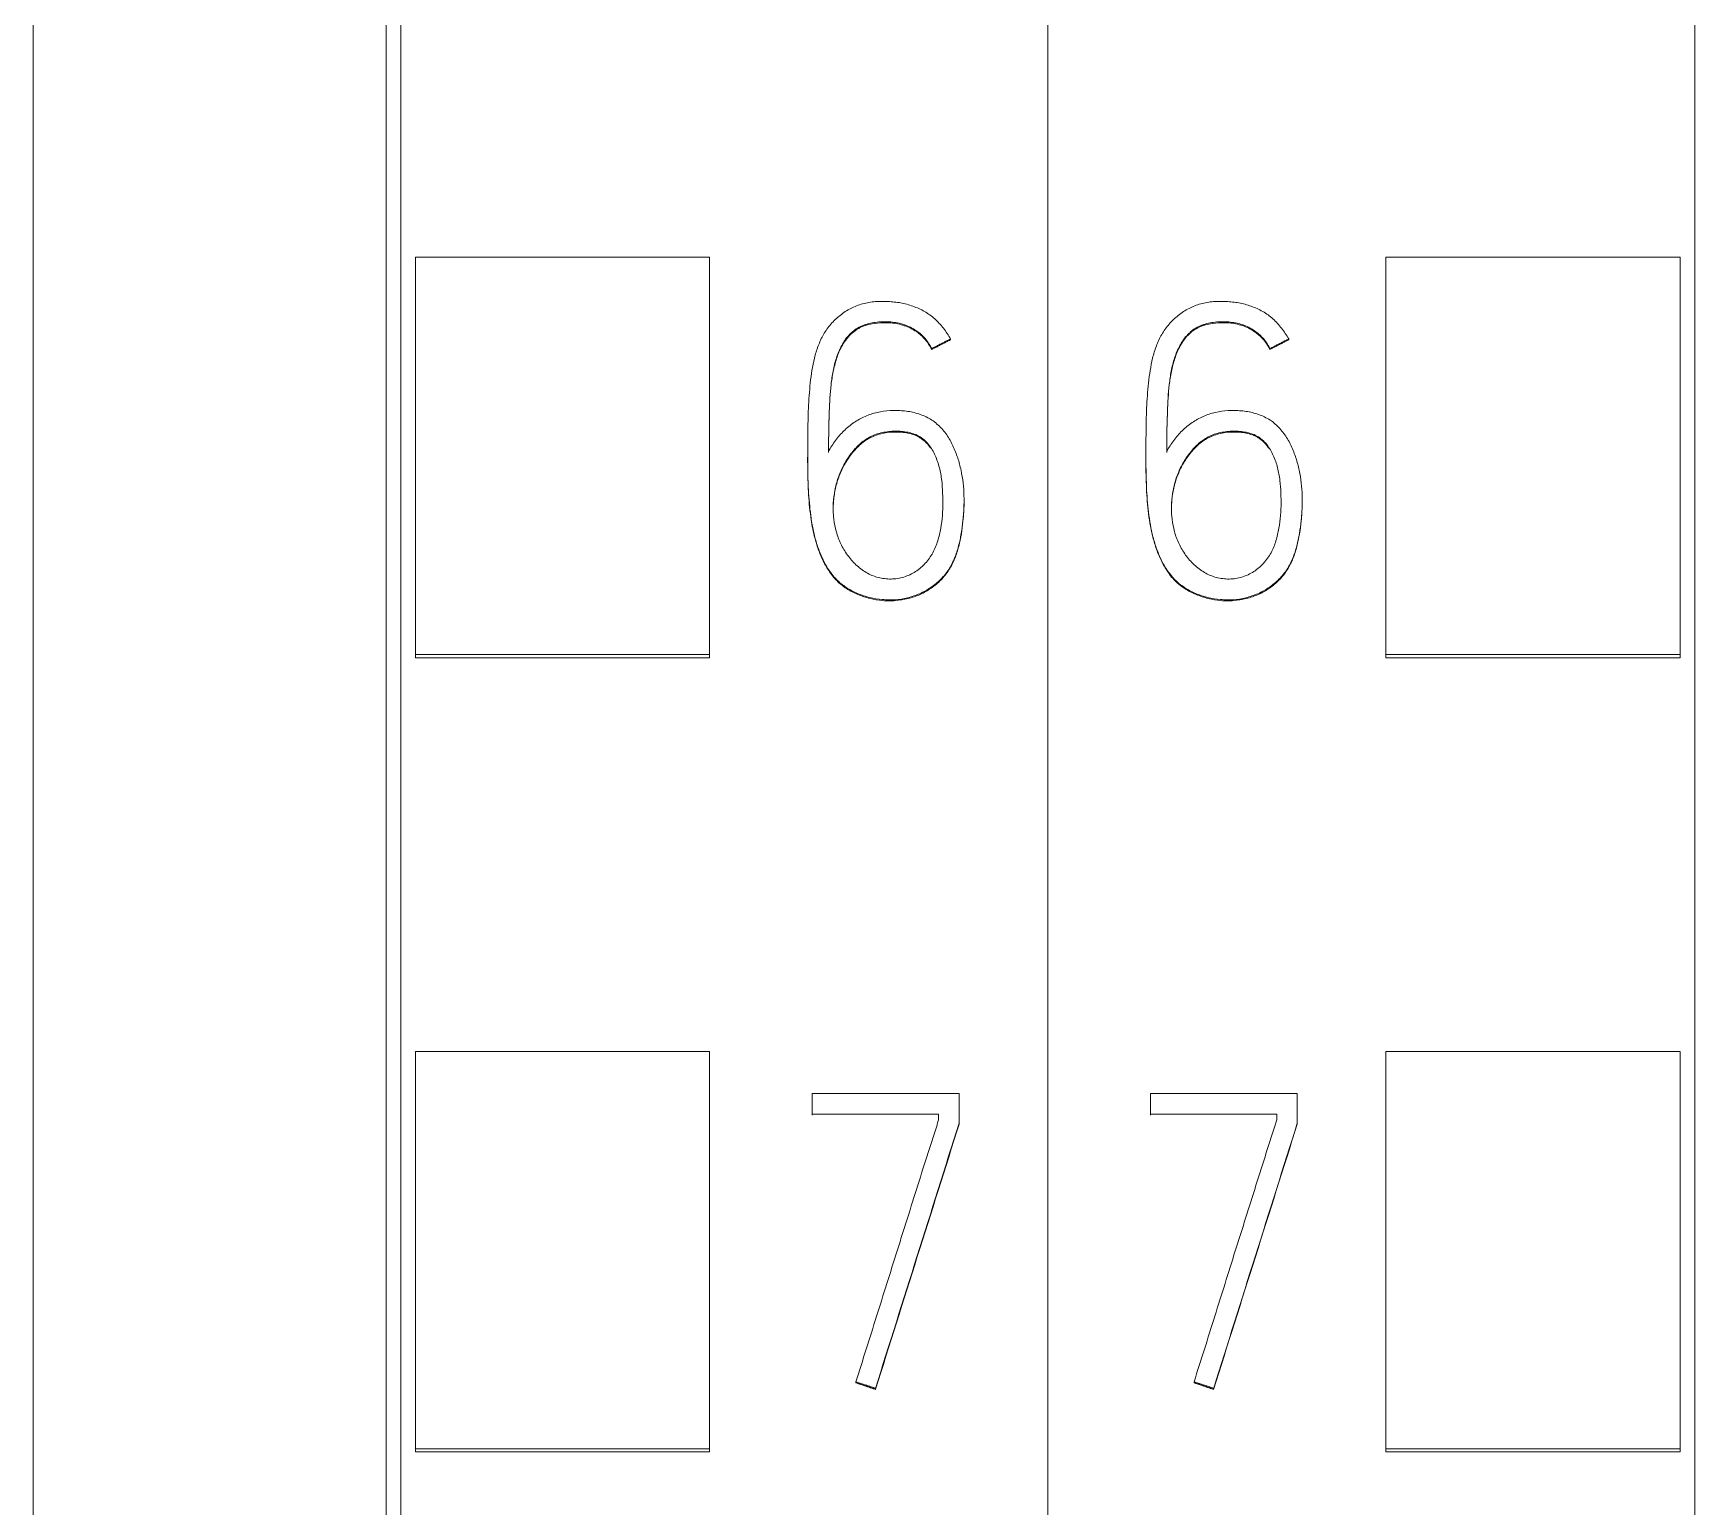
# Model space of a CAD drawing. Header units: millimetres. Extents: x 1359 to 3577, y 1336 to 3557.
# Drawn here: x 2673.87 to 2685.17, y 2996.73 to 3006.75 of the extents above; entities that cross this region are included whole.
import ezdxf

# ---------------------------------------------------------------- set-up
doc = ezdxf.new("R2010")
doc.units = ezdxf.units.MM
doc.layers.add('000-PI-Oprema', color=30, linetype='Continuous', lineweight=5)

msp = doc.modelspace()

# ---------------------------------------------------------------- linework, layer by layer
at = {"layer": '000-PI-Oprema', "color": 0, "linetype": 'ByBlock', "lineweight": 0}
for p, q in [((2680.771, 3041.237), (2680.771, 2927.819)), ((2680.771, 3041.237), (2680.771, 2927.819)), ((2676.371, 2930.141), (2676.371, 3038.956)), ((2685.171, 3038.956), (2685.171, 2930.141)), ((2676.471, 3002.53), (2676.471, 3005.232)), ((2676.471, 3005.232), (2678.471, 3005.232)), ((2678.471, 3002.53), (2678.471, 3005.232)), ((2683.071, 3002.53), (2683.071, 3005.232)), ((2685.071, 3005.232), (2683.071, 3005.232)), ((2685.071, 3002.53), (2685.071, 3005.232)), ((2680.11, 3004.676), (2680.11, 3004.67)), ((2682.41, 3004.676), (2682.41, 3004.67)), ((2679.982, 3004.61), (2679.982, 3004.604)), ((2682.282, 3004.61), (2682.282, 3004.604)), ((2679.138, 3003.872), (2679.138, 3003.866)), ((2681.438, 3003.872), (2681.438, 3003.866)), ((2680.202, 3003.573), (2680.202, 3003.579)), ((2682.502, 3003.573), (2682.502, 3003.579)), ((2676.471, 3002.506), (2676.471, 3002.53)), ((2676.471, 3002.53), (2678.471, 3002.53)), ((2678.471, 3002.506), (2678.471, 3002.53)), ((2683.071, 3002.506), (2683.071, 3002.53)), ((2685.071, 3002.53), (2683.071, 3002.53)), ((2685.071, 3002.506), (2685.071, 3002.53)), ((2676.471, 3002.506), (2678.471, 3002.506)), ((2685.071, 3002.506), (2683.071, 3002.506)), ((2676.471, 2997.128), (2676.471, 2999.83)), ((2676.471, 2999.83), (2678.471, 2999.83)), ((2678.471, 2997.128), (2678.471, 2999.83)), ((2683.071, 2997.128), (2683.071, 2999.83)), ((2685.071, 2999.83), (2683.071, 2999.83)), ((2685.071, 2997.128), (2685.071, 2999.83)), ((2679.169, 2999.403), (2679.169, 2999.544)), ((2679.169, 2999.544), (2680.168, 2999.544)), ((2680.168, 2999.544), (2680.168, 2999.342)), ((2681.469, 2999.403), (2681.469, 2999.544)), ((2681.469, 2999.544), (2682.468, 2999.544)), ((2682.468, 2999.544), (2682.468, 2999.342)), ((2679.169, 2999.403), (2679.169, 2999.397)), ((2680.029, 2999.403), (2679.169, 2999.403)), ((2680.029, 2999.364), (2680.029, 2999.403)), ((2681.469, 2999.403), (2681.469, 2999.397)), ((2682.329, 2999.403), (2681.469, 2999.403)), ((2682.329, 2999.364), (2682.329, 2999.403)), ((2680.168, 2999.342), (2680.168, 2999.336)), ((2682.468, 2999.342), (2682.468, 2999.336)), ((2679.466, 2997.583), (2679.466, 2997.577)), ((2681.766, 2997.583), (2681.766, 2997.577)), ((2679.599, 2997.539), (2679.599, 2997.532)), ((2681.899, 2997.539), (2681.899, 2997.532)), ((2676.471, 2997.106), (2676.471, 2997.128)), ((2676.471, 2997.128), (2678.471, 2997.128)), ((2676.471, 2997.106), (2678.471, 2997.106)), ((2678.471, 2997.106), (2678.471, 2997.128)), ((2683.071, 2997.106), (2683.071, 2997.128)), ((2685.071, 2997.128), (2683.071, 2997.128)), ((2685.071, 2997.106), (2683.071, 2997.106)), ((2685.071, 2997.106), (2685.071, 2997.128))]:
    msp.add_line(p, q, dxfattribs=at)
at = {"layer": '000-PI-Oprema', "color": 18, "linetype": 'ByBlock', "lineweight": 0, "true_color": 0x000000}
for centre, major_axis, ratio, start_param, end_param in [((2675.249, 2922.794), (311.427, 991.982), 0.017584, 1.499074, 1.500898), ((2675.14, 2920.986), (315.104, 1003.798), 0.017791, 1.498249, 1.500051), ((2677.538, 2922.611), (311.804, 993.193), 0.017605, 1.49899, 1.500811), ((2677.512, 2922.165), (312.699, 996.069), 0.017657, 1.498788, 1.500604)]:
    msp.add_ellipse(centre, major_axis=major_axis, ratio=ratio, start_param=start_param, end_param=end_param, dxfattribs=at)
at = {"layer": '000-PI-Oprema', "color": 0, "linetype": 'ByBlock', "lineweight": 0}
for points, knots in [([(2676.271, 2929.856), (2676.271, 2933.196), (2676.271, 2941.161), (2676.271, 2953.801), (2676.271, 2969.287), (2676.271, 2983.582), (2676.271, 2997.792), (2676.271, 3012.358), (2676.271, 3026.528), (2676.271, 3036.098), (2676.271, 3039.142)], [0, 0, 0, 0, 0.091483, 0.21812, 0.346206, 0.515858, 0.610111, 0.736264, 0.916066, 1, 1, 1, 1]), ([(2673.871, 3036.077), (2673.871, 3034.053), (2673.871, 3025.504), (2673.871, 3012.358), (2673.871, 2997.792), (2673.871, 2983.582), (2673.871, 2969.287), (2673.871, 2953.801), (2673.871, 2941.043), (2673.871, 2932.161), (2673.871, 2927.904), (2673.871, 2927.106)], [0, 0, 0, 0, 0.055935, 0.236292, 0.362833, 0.457376, 0.627551, 0.756032, 0.883059, 0.978086, 1, 1, 1, 1]), ([(2680.11, 3004.676), (2680.095, 3004.701), (2680.079, 3004.725), (2680.053, 3004.759), (2680.043, 3004.77), (2680.024, 3004.792), (2680.013, 3004.802), (2679.981, 3004.831), (2679.958, 3004.848), (2679.92, 3004.869), (2679.908, 3004.876), (2679.881, 3004.888), (2679.868, 3004.893), (2679.827, 3004.908), (2679.799, 3004.915), (2679.756, 3004.923), (2679.742, 3004.925), (2679.713, 3004.928), (2679.699, 3004.929), (2679.655, 3004.932), (2679.627, 3004.931), (2679.584, 3004.928), (2679.569, 3004.926), (2679.541, 3004.921), (2679.526, 3004.918), (2679.484, 3004.907), (2679.457, 3004.896), (2679.419, 3004.877), (2679.406, 3004.869), (2679.382, 3004.854), (2679.37, 3004.845), (2679.336, 3004.818), (2679.315, 3004.798), (2679.287, 3004.765), (2679.278, 3004.754), (2679.261, 3004.73), (2679.253, 3004.718), (2679.232, 3004.681), (2679.22, 3004.655), (2679.199, 3004.6), (2679.191, 3004.573), (2679.177, 3004.517), (2679.172, 3004.489), (2679.163, 3004.433), (2679.159, 3004.405), (2679.15, 3004.319), (2679.146, 3004.262), (2679.141, 3004.147), (2679.14, 3004.09), (2679.138, 3003.918), (2679.137, 3003.803), (2679.143, 3003.66), (2679.144, 3003.632), (2679.148, 3003.575), (2679.151, 3003.546), (2679.16, 3003.461), (2679.169, 3003.404), (2679.185, 3003.334), (2679.189, 3003.32), (2679.197, 3003.292), (2679.201, 3003.278), (2679.215, 3003.237), (2679.226, 3003.21), (2679.244, 3003.171), (2679.25, 3003.158), (2679.264, 3003.133), (2679.272, 3003.12), (2679.296, 3003.084), (2679.314, 3003.061), (2679.344, 3003.03), (2679.354, 3003.02), (2679.377, 3003.002), (2679.389, 3002.993), (2679.425, 3002.969), (2679.451, 3002.956), (2679.491, 3002.939), (2679.505, 3002.934), (2679.532, 3002.925), (2679.546, 3002.921), (2679.588, 3002.91), (2679.617, 3002.906), (2679.66, 3002.902), (2679.675, 3002.901), (2679.704, 3002.9), (2679.718, 3002.901), (2679.762, 3002.904), (2679.79, 3002.908), (2679.832, 3002.918), (2679.846, 3002.923), (2679.874, 3002.932), (2679.887, 3002.937), (2679.927, 3002.955), (2679.952, 3002.969), (2679.988, 3002.994), (2680, 3003.002), (2680.022, 3003.021), (2680.033, 3003.031), (2680.064, 3003.061), (2680.082, 3003.084), (2680.105, 3003.12), (2680.113, 3003.133), (2680.126, 3003.159), (2680.132, 3003.172), (2680.149, 3003.212), (2680.157, 3003.24), (2680.168, 3003.281), (2680.172, 3003.296), (2680.177, 3003.324), (2680.18, 3003.338), (2680.187, 3003.381), (2680.191, 3003.41), (2680.2, 3003.496), (2680.203, 3003.553), (2680.2, 3003.639), (2680.199, 3003.667), (2680.192, 3003.725), (2680.187, 3003.753), (2680.175, 3003.811), (2680.168, 3003.839), (2680.149, 3003.894), (2680.139, 3003.921), (2680.114, 3003.974), (2680.1, 3004), (2680.067, 3004.047), (2680.048, 3004.069), (2680.015, 3004.099), (2680.004, 3004.109), (2679.98, 3004.126), (2679.968, 3004.133), (2679.942, 3004.147), (2679.928, 3004.153), (2679.901, 3004.163), (2679.887, 3004.168), (2679.845, 3004.179), (2679.816, 3004.184), (2679.772, 3004.188), (2679.757, 3004.189), (2679.728, 3004.19), (2679.713, 3004.189), (2679.669, 3004.187), (2679.64, 3004.183), (2679.597, 3004.173), (2679.583, 3004.169), (2679.555, 3004.16), (2679.542, 3004.155), (2679.502, 3004.137), (2679.477, 3004.123), (2679.441, 3004.098), (2679.429, 3004.089), (2679.406, 3004.07), (2679.395, 3004.061), (2679.364, 3004.031), (2679.345, 3004.009), (2679.31, 3003.961), (2679.294, 3003.936), (2679.28, 3003.91)], [0, 0, 0, 0, 0.015625, 0.015625, 0.023438, 0.023438, 0.03125, 0.03125, 0.046875, 0.046875, 0.054688, 0.054688, 0.0625, 0.0625, 0.078125, 0.078125, 0.085938, 0.085938, 0.09375, 0.09375, 0.109375, 0.109375, 0.117188, 0.117188, 0.125, 0.125, 0.140625, 0.140625, 0.148438, 0.148438, 0.15625, 0.15625, 0.171875, 0.171875, 0.179688, 0.179688, 0.1875, 0.1875, 0.203125, 0.203125, 0.21875, 0.21875, 0.234375, 0.234375, 0.25, 0.25, 0.28125, 0.28125, 0.3125, 0.3125, 0.375, 0.375, 0.390625, 0.390625, 0.40625, 0.40625, 0.4375, 0.4375, 0.445313, 0.445313, 0.453125, 0.453125, 0.46875, 0.46875, 0.476563, 0.476563, 0.484375, 0.484375, 0.5, 0.5, 0.507813, 0.507813, 0.515625, 0.515625, 0.53125, 0.53125, 0.539063, 0.539063, 0.546875, 0.546875, 0.5625, 0.5625, 0.570313, 0.570313, 0.578125, 0.578125, 0.59375, 0.59375, 0.601563, 0.601563, 0.609375, 0.609375, 0.625, 0.625, 0.632813, 0.632813, 0.640625, 0.640625, 0.65625, 0.65625, 0.664063, 0.664063, 0.671875, 0.671875, 0.6875, 0.6875, 0.695313, 0.695313, 0.703125, 0.703125, 0.71875, 0.71875, 0.75, 0.75, 0.765625, 0.765625, 0.78125, 0.78125, 0.796875, 0.796875, 0.8125, 0.8125, 0.828125, 0.828125, 0.84375, 0.84375, 0.851563, 0.851563, 0.859375, 0.859375, 0.867188, 0.867188, 0.875, 0.875, 0.890625, 0.890625, 0.898438, 0.898438, 0.90625, 0.90625, 0.921875, 0.921875, 0.929688, 0.929688, 0.9375, 0.9375, 0.953125, 0.953125, 0.960937, 0.960937, 0.96875, 0.96875, 0.984375, 0.984375, 1, 1, 1, 1]), ([(2682.41, 3004.676), (2682.395, 3004.701), (2682.379, 3004.725), (2682.353, 3004.759), (2682.343, 3004.77), (2682.324, 3004.792), (2682.313, 3004.802), (2682.281, 3004.831), (2682.258, 3004.848), (2682.22, 3004.869), (2682.208, 3004.876), (2682.181, 3004.888), (2682.168, 3004.893), (2682.127, 3004.908), (2682.099, 3004.915), (2682.056, 3004.923), (2682.042, 3004.925), (2682.013, 3004.928), (2681.999, 3004.929), (2681.955, 3004.932), (2681.927, 3004.931), (2681.884, 3004.928), (2681.869, 3004.926), (2681.841, 3004.921), (2681.826, 3004.918), (2681.784, 3004.907), (2681.757, 3004.896), (2681.719, 3004.877), (2681.706, 3004.869), (2681.682, 3004.854), (2681.67, 3004.845), (2681.636, 3004.818), (2681.615, 3004.798), (2681.587, 3004.765), (2681.578, 3004.754), (2681.561, 3004.73), (2681.553, 3004.718), (2681.532, 3004.681), (2681.52, 3004.655), (2681.499, 3004.6), (2681.491, 3004.573), (2681.477, 3004.517), (2681.472, 3004.489), (2681.463, 3004.433), (2681.459, 3004.405), (2681.45, 3004.319), (2681.446, 3004.262), (2681.441, 3004.147), (2681.44, 3004.09), (2681.438, 3003.918), (2681.437, 3003.803), (2681.443, 3003.66), (2681.444, 3003.632), (2681.448, 3003.575), (2681.451, 3003.546), (2681.46, 3003.461), (2681.469, 3003.404), (2681.485, 3003.334), (2681.489, 3003.32), (2681.497, 3003.292), (2681.501, 3003.278), (2681.515, 3003.237), (2681.526, 3003.21), (2681.544, 3003.171), (2681.55, 3003.158), (2681.564, 3003.133), (2681.572, 3003.12), (2681.596, 3003.084), (2681.614, 3003.061), (2681.644, 3003.03), (2681.654, 3003.02), (2681.677, 3003.002), (2681.689, 3002.993), (2681.725, 3002.969), (2681.751, 3002.956), (2681.791, 3002.939), (2681.805, 3002.934), (2681.832, 3002.925), (2681.846, 3002.921), (2681.888, 3002.91), (2681.917, 3002.906), (2681.96, 3002.902), (2681.975, 3002.901), (2682.004, 3002.9), (2682.018, 3002.901), (2682.062, 3002.904), (2682.09, 3002.908), (2682.132, 3002.918), (2682.146, 3002.923), (2682.174, 3002.932), (2682.187, 3002.937), (2682.227, 3002.955), (2682.252, 3002.969), (2682.288, 3002.994), (2682.3, 3003.002), (2682.322, 3003.021), (2682.333, 3003.031), (2682.364, 3003.061), (2682.382, 3003.084), (2682.405, 3003.12), (2682.413, 3003.133), (2682.426, 3003.159), (2682.432, 3003.172), (2682.449, 3003.212), (2682.457, 3003.24), (2682.468, 3003.281), (2682.472, 3003.296), (2682.477, 3003.324), (2682.48, 3003.338), (2682.487, 3003.381), (2682.491, 3003.41), (2682.5, 3003.496), (2682.503, 3003.553), (2682.5, 3003.639), (2682.499, 3003.667), (2682.492, 3003.725), (2682.487, 3003.753), (2682.475, 3003.811), (2682.468, 3003.839), (2682.449, 3003.894), (2682.439, 3003.921), (2682.414, 3003.974), (2682.4, 3004), (2682.367, 3004.047), (2682.348, 3004.069), (2682.315, 3004.099), (2682.304, 3004.109), (2682.28, 3004.126), (2682.268, 3004.133), (2682.242, 3004.147), (2682.228, 3004.153), (2682.201, 3004.163), (2682.187, 3004.168), (2682.145, 3004.179), (2682.116, 3004.184), (2682.072, 3004.188), (2682.057, 3004.189), (2682.028, 3004.19), (2682.013, 3004.189), (2681.969, 3004.187), (2681.94, 3004.183), (2681.897, 3004.173), (2681.883, 3004.169), (2681.855, 3004.16), (2681.842, 3004.155), (2681.802, 3004.137), (2681.777, 3004.123), (2681.741, 3004.098), (2681.729, 3004.089), (2681.706, 3004.07), (2681.695, 3004.061), (2681.664, 3004.031), (2681.645, 3004.009), (2681.61, 3003.961), (2681.594, 3003.936), (2681.58, 3003.91)], [0, 0, 0, 0, 0.015625, 0.015625, 0.023438, 0.023438, 0.03125, 0.03125, 0.046875, 0.046875, 0.054688, 0.054688, 0.0625, 0.0625, 0.078125, 0.078125, 0.085938, 0.085938, 0.09375, 0.09375, 0.109375, 0.109375, 0.117188, 0.117188, 0.125, 0.125, 0.140625, 0.140625, 0.148438, 0.148438, 0.15625, 0.15625, 0.171875, 0.171875, 0.179688, 0.179688, 0.1875, 0.1875, 0.203125, 0.203125, 0.21875, 0.21875, 0.234375, 0.234375, 0.25, 0.25, 0.28125, 0.28125, 0.3125, 0.3125, 0.375, 0.375, 0.390625, 0.390625, 0.40625, 0.40625, 0.4375, 0.4375, 0.445313, 0.445313, 0.453125, 0.453125, 0.46875, 0.46875, 0.476563, 0.476563, 0.484375, 0.484375, 0.5, 0.5, 0.507813, 0.507813, 0.515625, 0.515625, 0.53125, 0.53125, 0.539063, 0.539063, 0.546875, 0.546875, 0.5625, 0.5625, 0.570313, 0.570313, 0.578125, 0.578125, 0.59375, 0.59375, 0.601563, 0.601563, 0.609375, 0.609375, 0.625, 0.625, 0.632813, 0.632813, 0.640625, 0.640625, 0.65625, 0.65625, 0.664063, 0.664063, 0.671875, 0.671875, 0.6875, 0.6875, 0.695313, 0.695313, 0.703125, 0.703125, 0.71875, 0.71875, 0.75, 0.75, 0.765625, 0.765625, 0.78125, 0.78125, 0.796875, 0.796875, 0.8125, 0.8125, 0.828125, 0.828125, 0.84375, 0.84375, 0.851563, 0.851563, 0.859375, 0.859375, 0.867188, 0.867188, 0.875, 0.875, 0.890625, 0.890625, 0.898438, 0.898438, 0.90625, 0.90625, 0.921875, 0.921875, 0.929688, 0.929688, 0.9375, 0.9375, 0.953125, 0.953125, 0.960938, 0.960938, 0.96875, 0.96875, 0.984375, 0.984375, 1, 1, 1, 1]), ([(2679.28, 3003.91), (2679.28, 3003.971), (2679.281, 3004.032), (2679.283, 3004.123), (2679.284, 3004.154), (2679.286, 3004.214), (2679.288, 3004.245), (2679.291, 3004.305), (2679.294, 3004.336), (2679.301, 3004.396), (2679.305, 3004.426), (2679.314, 3004.471), (2679.317, 3004.486), (2679.325, 3004.516), (2679.329, 3004.531), (2679.343, 3004.575), (2679.355, 3004.604), (2679.373, 3004.637), (2679.377, 3004.644), (2679.385, 3004.657), (2679.389, 3004.664), (2679.403, 3004.683), (2679.413, 3004.695), (2679.429, 3004.711), (2679.435, 3004.717), (2679.446, 3004.727), (2679.452, 3004.732), (2679.471, 3004.746), (2679.485, 3004.753), (2679.505, 3004.763), (2679.512, 3004.766), (2679.527, 3004.772), (2679.534, 3004.774), (2679.557, 3004.781), (2679.572, 3004.784), (2679.603, 3004.789), (2679.618, 3004.791), (2679.649, 3004.792), (2679.664, 3004.793), (2679.695, 3004.792), (2679.711, 3004.79), (2679.741, 3004.786), (2679.764, 3004.782), (2679.786, 3004.775), (2679.801, 3004.77), (2679.808, 3004.767), (2679.83, 3004.758), (2679.844, 3004.752), (2679.871, 3004.736), (2679.883, 3004.727), (2679.902, 3004.713), (2679.908, 3004.708), (2679.919, 3004.697), (2679.924, 3004.692), (2679.94, 3004.675), (2679.95, 3004.663), (2679.967, 3004.637), (2679.975, 3004.624), (2679.982, 3004.61)], [0, 0, 0, 0, 0.125, 0.125, 0.1875, 0.1875, 0.25, 0.25, 0.3125, 0.3125, 0.375, 0.375, 0.40625, 0.40625, 0.4375, 0.4375, 0.5, 0.5, 0.515625, 0.515625, 0.53125, 0.53125, 0.5625, 0.5625, 0.578125, 0.578125, 0.59375, 0.59375, 0.625, 0.625, 0.640625, 0.640625, 0.65625, 0.65625, 0.6875, 0.6875, 0.71875, 0.71875, 0.75, 0.75, 0.78125, 0.78125, 0.8125, 0.828125, 0.828125, 0.84375, 0.84375, 0.875, 0.875, 0.90625, 0.90625, 0.921875, 0.921875, 0.9375, 0.9375, 0.96875, 0.96875, 1, 1, 1, 1]), ([(2679.982, 3004.604), (2679.968, 3004.631), (2679.951, 3004.657), (2679.925, 3004.685), (2679.92, 3004.69), (2679.908, 3004.701), (2679.903, 3004.706), (2679.884, 3004.721), (2679.859, 3004.738), (2679.831, 3004.752), (2679.803, 3004.763), (2679.788, 3004.768), (2679.758, 3004.777), (2679.743, 3004.78), (2679.712, 3004.784), (2679.697, 3004.785), (2679.65, 3004.787), (2679.62, 3004.785), (2679.574, 3004.778), (2679.559, 3004.775), (2679.529, 3004.767), (2679.514, 3004.761), (2679.493, 3004.752), (2679.487, 3004.748), (2679.473, 3004.74), (2679.467, 3004.736), (2679.448, 3004.722), (2679.43, 3004.707), (2679.415, 3004.69), (2679.405, 3004.678), (2679.4, 3004.672), (2679.386, 3004.653), (2679.378, 3004.64), (2679.363, 3004.613), (2679.357, 3004.599), (2679.345, 3004.571), (2679.339, 3004.556), (2679.325, 3004.512), (2679.318, 3004.483), (2679.306, 3004.423), (2679.301, 3004.393), (2679.294, 3004.332), (2679.292, 3004.302), (2679.288, 3004.241), (2679.286, 3004.21), (2679.284, 3004.149), (2679.283, 3004.118), (2679.281, 3004.027), (2679.28, 3003.965), (2679.28, 3003.904)], [0, 0, 0, 0, 0.0625, 0.0625, 0.078125, 0.078125, 0.09375, 0.09375, 0.125, 0.15625, 0.15625, 0.1875, 0.1875, 0.21875, 0.21875, 0.25, 0.25, 0.3125, 0.3125, 0.34375, 0.34375, 0.375, 0.375, 0.390625, 0.390625, 0.40625, 0.40625, 0.4375, 0.453125, 0.453125, 0.46875, 0.46875, 0.5, 0.5, 0.53125, 0.53125, 0.5625, 0.5625, 0.625, 0.625, 0.6875, 0.6875, 0.75, 0.75, 0.8125, 0.8125, 0.875, 0.875, 1, 1, 1, 1]), ([(2681.58, 3003.91), (2681.58, 3003.971), (2681.581, 3004.032), (2681.583, 3004.123), (2681.584, 3004.154), (2681.586, 3004.214), (2681.588, 3004.245), (2681.591, 3004.305), (2681.594, 3004.336), (2681.601, 3004.396), (2681.605, 3004.426), (2681.614, 3004.471), (2681.617, 3004.486), (2681.625, 3004.516), (2681.629, 3004.531), (2681.643, 3004.575), (2681.655, 3004.604), (2681.673, 3004.637), (2681.677, 3004.644), (2681.685, 3004.657), (2681.689, 3004.664), (2681.703, 3004.683), (2681.713, 3004.695), (2681.729, 3004.711), (2681.735, 3004.717), (2681.746, 3004.727), (2681.752, 3004.732), (2681.771, 3004.746), (2681.785, 3004.753), (2681.805, 3004.763), (2681.812, 3004.766), (2681.827, 3004.772), (2681.834, 3004.774), (2681.857, 3004.781), (2681.872, 3004.784), (2681.903, 3004.789), (2681.918, 3004.791), (2681.949, 3004.792), (2681.964, 3004.793), (2681.995, 3004.792), (2682.011, 3004.79), (2682.041, 3004.786), (2682.064, 3004.782), (2682.086, 3004.775), (2682.101, 3004.77), (2682.108, 3004.767), (2682.13, 3004.758), (2682.144, 3004.752), (2682.171, 3004.736), (2682.183, 3004.727), (2682.202, 3004.713), (2682.208, 3004.708), (2682.219, 3004.697), (2682.224, 3004.692), (2682.24, 3004.675), (2682.25, 3004.663), (2682.267, 3004.637), (2682.275, 3004.624), (2682.282, 3004.61)], [0, 0, 0, 0, 0.125, 0.125, 0.1875, 0.1875, 0.25, 0.25, 0.3125, 0.3125, 0.375, 0.375, 0.40625, 0.40625, 0.4375, 0.4375, 0.5, 0.5, 0.515625, 0.515625, 0.53125, 0.53125, 0.5625, 0.5625, 0.578125, 0.578125, 0.59375, 0.59375, 0.625, 0.625, 0.640625, 0.640625, 0.65625, 0.65625, 0.6875, 0.6875, 0.71875, 0.71875, 0.75, 0.75, 0.78125, 0.78125, 0.8125, 0.828125, 0.828125, 0.84375, 0.84375, 0.875, 0.875, 0.90625, 0.90625, 0.921875, 0.921875, 0.9375, 0.9375, 0.96875, 0.96875, 1, 1, 1, 1]), ([(2682.282, 3004.604), (2682.268, 3004.631), (2682.251, 3004.657), (2682.225, 3004.685), (2682.219, 3004.691), (2682.208, 3004.701), (2682.202, 3004.706), (2682.184, 3004.721), (2682.171, 3004.729), (2682.145, 3004.745), (2682.131, 3004.752), (2682.102, 3004.764), (2682.088, 3004.768), (2682.058, 3004.777), (2682.043, 3004.78), (2682.012, 3004.784), (2681.997, 3004.785), (2681.951, 3004.787), (2681.92, 3004.785), (2681.874, 3004.778), (2681.859, 3004.775), (2681.829, 3004.767), (2681.815, 3004.762), (2681.787, 3004.749), (2681.773, 3004.741), (2681.748, 3004.723), (2681.737, 3004.713), (2681.715, 3004.691), (2681.705, 3004.679), (2681.687, 3004.654), (2681.679, 3004.641), (2681.664, 3004.614), (2681.657, 3004.601), (2681.645, 3004.572), (2681.64, 3004.558), (2681.626, 3004.514), (2681.618, 3004.484), (2681.606, 3004.424), (2681.601, 3004.394), (2681.594, 3004.333), (2681.592, 3004.303), (2681.588, 3004.241), (2681.586, 3004.211), (2681.584, 3004.149), (2681.583, 3004.119), (2681.581, 3004.027), (2681.58, 3003.965), (2681.58, 3003.904)], [0, 0, 0, 0, 0.0625, 0.0625, 0.078125, 0.078125, 0.09375, 0.09375, 0.125, 0.125, 0.15625, 0.15625, 0.1875, 0.1875, 0.21875, 0.21875, 0.25, 0.25, 0.3125, 0.3125, 0.34375, 0.34375, 0.375, 0.375, 0.40625, 0.40625, 0.4375, 0.4375, 0.46875, 0.46875, 0.5, 0.5, 0.53125, 0.53125, 0.5625, 0.5625, 0.625, 0.625, 0.6875, 0.6875, 0.75, 0.75, 0.8125, 0.8125, 0.875, 0.875, 1, 1, 1, 1]), ([(2679.553, 3004.004), (2679.579, 3004.019), (2679.606, 3004.029), (2679.649, 3004.04), (2679.664, 3004.042), (2679.693, 3004.046), (2679.722, 3004.049), (2679.752, 3004.049), (2679.781, 3004.047), (2679.796, 3004.045), (2679.825, 3004.04), (2679.839, 3004.037), (2679.867, 3004.028), (2679.881, 3004.022), (2679.907, 3004.007), (2679.918, 3003.999), (2679.941, 3003.98), (2679.951, 3003.969), (2679.969, 3003.946), (2679.978, 3003.934), (2679.993, 3003.909), (2679.999, 3003.896), (2680.017, 3003.856), (2680.027, 3003.828), (2680.037, 3003.786), (2680.04, 3003.771), (2680.046, 3003.743), (2680.048, 3003.728), (2680.053, 3003.685), (2680.055, 3003.656), (2680.057, 3003.598), (2680.058, 3003.569), (2680.056, 3003.482), (2680.051, 3003.424), (2680.033, 3003.338), (2680.026, 3003.309), (2680.011, 3003.268), (2680.005, 3003.254), (2679.993, 3003.228), (2679.986, 3003.215), (2679.962, 3003.178), (2679.944, 3003.155), (2679.918, 3003.129), (2679.912, 3003.124), (2679.901, 3003.115), (2679.895, 3003.11), (2679.878, 3003.097), (2679.866, 3003.089), (2679.84, 3003.075), (2679.827, 3003.069), (2679.799, 3003.058), (2679.771, 3003.05), (2679.742, 3003.045), (2679.712, 3003.043), (2679.698, 3003.042), (2679.668, 3003.044), (2679.654, 3003.046), (2679.625, 3003.051), (2679.611, 3003.055), (2679.568, 3003.069), (2679.542, 3003.083), (2679.506, 3003.107), (2679.494, 3003.116), (2679.472, 3003.135), (2679.45, 3003.155), (2679.431, 3003.177), (2679.413, 3003.2), (2679.404, 3003.212), (2679.38, 3003.249), (2679.366, 3003.275), (2679.349, 3003.315), (2679.344, 3003.329), (2679.335, 3003.357), (2679.331, 3003.371), (2679.321, 3003.414), (2679.317, 3003.442), (2679.313, 3003.486), (2679.312, 3003.5), (2679.312, 3003.529), (2679.312, 3003.544), (2679.314, 3003.588), (2679.318, 3003.617), (2679.329, 3003.674), (2679.336, 3003.702), (2679.35, 3003.744), (2679.356, 3003.758), (2679.367, 3003.785), (2679.373, 3003.798), (2679.393, 3003.836), (2679.408, 3003.861), (2679.434, 3003.896), (2679.443, 3003.908), (2679.462, 3003.93), (2679.472, 3003.941), (2679.504, 3003.971), (2679.527, 3003.989), (2679.553, 3004.004)], [0, 0, 0, 0, 0.03125, 0.03125, 0.046875, 0.046875, 0.0625, 0.078125, 0.078125, 0.09375, 0.09375, 0.109375, 0.109375, 0.125, 0.125, 0.140625, 0.140625, 0.15625, 0.15625, 0.171875, 0.171875, 0.1875, 0.1875, 0.21875, 0.21875, 0.234375, 0.234375, 0.25, 0.25, 0.28125, 0.28125, 0.3125, 0.3125, 0.375, 0.375, 0.40625, 0.40625, 0.421875, 0.421875, 0.4375, 0.4375, 0.46875, 0.46875, 0.476563, 0.476563, 0.484375, 0.484375, 0.5, 0.5, 0.515625, 0.515625, 0.53125, 0.546875, 0.546875, 0.5625, 0.5625, 0.578125, 0.578125, 0.59375, 0.59375, 0.625, 0.625, 0.640625, 0.640625, 0.65625, 0.671875, 0.671875, 0.6875, 0.6875, 0.71875, 0.71875, 0.734375, 0.734375, 0.75, 0.75, 0.78125, 0.78125, 0.796875, 0.796875, 0.8125, 0.8125, 0.84375, 0.84375, 0.875, 0.875, 0.890625, 0.890625, 0.90625, 0.90625, 0.9375, 0.9375, 0.953125, 0.953125, 0.96875, 0.96875, 1, 1, 1, 1]), ([(2679.553, 3003.998), (2679.527, 3003.983), (2679.504, 3003.965), (2679.473, 3003.935), (2679.463, 3003.924), (2679.443, 3003.902), (2679.434, 3003.891), (2679.409, 3003.855), (2679.393, 3003.83), (2679.373, 3003.792), (2679.367, 3003.778), (2679.356, 3003.751), (2679.35, 3003.738), (2679.336, 3003.696), (2679.329, 3003.668), (2679.321, 3003.625), (2679.318, 3003.611), (2679.315, 3003.582), (2679.314, 3003.567), (2679.312, 3003.542), (2679.312, 3003.531), (2679.312, 3003.52)], [0, 0, 0, 0, 0.157122, 0.157122, 0.235682, 0.235682, 0.314243, 0.314243, 0.471365, 0.471365, 0.549925, 0.549925, 0.628486, 0.628486, 0.785608, 0.785608, 0.864168, 0.864168, 0.942729, 0.942729, 1, 1, 1, 1]), ([(2679.974, 3003.933), (2679.969, 3003.94), (2679.964, 3003.946), (2679.95, 3003.964), (2679.94, 3003.975), (2679.923, 3003.989), (2679.917, 3003.993), (2679.905, 3004.002), (2679.899, 3004.006), (2679.88, 3004.016), (2679.866, 3004.022), (2679.838, 3004.031), (2679.824, 3004.034), (2679.795, 3004.039), (2679.78, 3004.041), (2679.751, 3004.042), (2679.736, 3004.043), (2679.693, 3004.041), (2679.664, 3004.037), (2679.621, 3004.026), (2679.607, 3004.022), (2679.586, 3004.014), (2679.58, 3004.011), (2679.566, 3004.005), (2679.56, 3004.001), (2679.553, 3003.998)], [0, 0, 0, 0, 0.053747, 0.053747, 0.148372, 0.148372, 0.195685, 0.195685, 0.242998, 0.242998, 0.337623, 0.337623, 0.432248, 0.432248, 0.526874, 0.526874, 0.621499, 0.621499, 0.810749, 0.810749, 0.905375, 0.905375, 0.952687, 0.952687, 1, 1, 1, 1]), ([(2681.853, 3004.004), (2681.879, 3004.019), (2681.906, 3004.029), (2681.949, 3004.04), (2681.964, 3004.042), (2681.993, 3004.046), (2682.022, 3004.049), (2682.052, 3004.049), (2682.081, 3004.047), (2682.096, 3004.045), (2682.125, 3004.04), (2682.139, 3004.037), (2682.167, 3004.028), (2682.181, 3004.022), (2682.207, 3004.007), (2682.218, 3003.999), (2682.241, 3003.98), (2682.251, 3003.969), (2682.269, 3003.946), (2682.278, 3003.934), (2682.293, 3003.909), (2682.299, 3003.896), (2682.317, 3003.856), (2682.327, 3003.828), (2682.337, 3003.786), (2682.34, 3003.771), (2682.346, 3003.743), (2682.348, 3003.728), (2682.353, 3003.685), (2682.355, 3003.656), (2682.357, 3003.598), (2682.358, 3003.569), (2682.356, 3003.482), (2682.351, 3003.424), (2682.333, 3003.338), (2682.326, 3003.309), (2682.311, 3003.268), (2682.305, 3003.254), (2682.293, 3003.228), (2682.286, 3003.215), (2682.262, 3003.178), (2682.244, 3003.155), (2682.218, 3003.129), (2682.212, 3003.124), (2682.201, 3003.115), (2682.195, 3003.11), (2682.178, 3003.097), (2682.166, 3003.089), (2682.14, 3003.075), (2682.127, 3003.069), (2682.099, 3003.058), (2682.071, 3003.05), (2682.042, 3003.045), (2682.012, 3003.043), (2681.998, 3003.042), (2681.968, 3003.044), (2681.954, 3003.046), (2681.925, 3003.051), (2681.911, 3003.055), (2681.868, 3003.069), (2681.842, 3003.083), (2681.806, 3003.107), (2681.794, 3003.116), (2681.772, 3003.135), (2681.75, 3003.155), (2681.731, 3003.177), (2681.713, 3003.2), (2681.704, 3003.212), (2681.68, 3003.249), (2681.666, 3003.275), (2681.649, 3003.315), (2681.644, 3003.329), (2681.635, 3003.357), (2681.631, 3003.371), (2681.621, 3003.414), (2681.617, 3003.442), (2681.613, 3003.486), (2681.612, 3003.5), (2681.612, 3003.529), (2681.612, 3003.544), (2681.614, 3003.588), (2681.618, 3003.617), (2681.629, 3003.674), (2681.636, 3003.702), (2681.65, 3003.744), (2681.656, 3003.758), (2681.667, 3003.785), (2681.673, 3003.798), (2681.693, 3003.836), (2681.708, 3003.861), (2681.734, 3003.896), (2681.743, 3003.908), (2681.762, 3003.93), (2681.772, 3003.941), (2681.804, 3003.971), (2681.827, 3003.989), (2681.853, 3004.004)], [0, 0, 0, 0, 0.03125, 0.03125, 0.046875, 0.046875, 0.0625, 0.078125, 0.078125, 0.09375, 0.09375, 0.109375, 0.109375, 0.125, 0.125, 0.140625, 0.140625, 0.15625, 0.15625, 0.171875, 0.171875, 0.1875, 0.1875, 0.21875, 0.21875, 0.234375, 0.234375, 0.25, 0.25, 0.28125, 0.28125, 0.3125, 0.3125, 0.375, 0.375, 0.40625, 0.40625, 0.421875, 0.421875, 0.4375, 0.4375, 0.46875, 0.46875, 0.476562, 0.476562, 0.484375, 0.484375, 0.5, 0.5, 0.515625, 0.515625, 0.53125, 0.546875, 0.546875, 0.5625, 0.5625, 0.578125, 0.578125, 0.59375, 0.59375, 0.625, 0.625, 0.640625, 0.640625, 0.65625, 0.671875, 0.671875, 0.6875, 0.6875, 0.71875, 0.71875, 0.734375, 0.734375, 0.75, 0.75, 0.78125, 0.78125, 0.796875, 0.796875, 0.8125, 0.8125, 0.84375, 0.84375, 0.875, 0.875, 0.890625, 0.890625, 0.90625, 0.90625, 0.9375, 0.9375, 0.953125, 0.953125, 0.96875, 0.96875, 1, 1, 1, 1]), ([(2681.853, 3003.998), (2681.827, 3003.983), (2681.804, 3003.965), (2681.773, 3003.935), (2681.763, 3003.924), (2681.743, 3003.902), (2681.734, 3003.891), (2681.709, 3003.855), (2681.693, 3003.83), (2681.673, 3003.792), (2681.667, 3003.778), (2681.656, 3003.751), (2681.65, 3003.738), (2681.636, 3003.696), (2681.629, 3003.668), (2681.621, 3003.625), (2681.618, 3003.611), (2681.615, 3003.582), (2681.614, 3003.567), (2681.612, 3003.542), (2681.612, 3003.531), (2681.612, 3003.52)], [0, 0, 0, 0, 0.157122, 0.157122, 0.235682, 0.235682, 0.314243, 0.314243, 0.471365, 0.471365, 0.549925, 0.549925, 0.628486, 0.628486, 0.785608, 0.785608, 0.864168, 0.864168, 0.942729, 0.942729, 1, 1, 1, 1]), ([(2682.274, 3003.933), (2682.269, 3003.94), (2682.264, 3003.946), (2682.25, 3003.964), (2682.24, 3003.975), (2682.223, 3003.989), (2682.217, 3003.993), (2682.205, 3004.002), (2682.199, 3004.006), (2682.18, 3004.016), (2682.166, 3004.022), (2682.138, 3004.031), (2682.124, 3004.034), (2682.095, 3004.039), (2682.08, 3004.041), (2682.051, 3004.042), (2682.036, 3004.043), (2681.993, 3004.041), (2681.964, 3004.037), (2681.921, 3004.026), (2681.907, 3004.022), (2681.886, 3004.014), (2681.88, 3004.011), (2681.866, 3004.005), (2681.86, 3004.001), (2681.853, 3003.998)], [0, 0, 0, 0, 0.053747, 0.053747, 0.148372, 0.148372, 0.195685, 0.195685, 0.242998, 0.242998, 0.337623, 0.337623, 0.432248, 0.432248, 0.526874, 0.526874, 0.621499, 0.621499, 0.810749, 0.810749, 0.905375, 0.905375, 0.952687, 0.952687, 1, 1, 1, 1]), ([(2680.202, 3003.574), (2680.202, 3003.528), (2680.199, 3003.482), (2680.191, 3003.407), (2680.188, 3003.379), (2680.181, 3003.336), (2680.178, 3003.322), (2680.172, 3003.293), (2680.169, 3003.279), (2680.158, 3003.237), (2680.15, 3003.209), (2680.133, 3003.169), (2680.127, 3003.156), (2680.114, 3003.13), (2680.107, 3003.117), (2680.084, 3003.08), (2680.066, 3003.058), (2680.035, 3003.027), (2680.025, 3003.017), (2680.003, 3002.998), (2679.991, 3002.989), (2679.955, 3002.965), (2679.93, 3002.95), (2679.89, 3002.932), (2679.876, 3002.927), (2679.849, 3002.917), (2679.835, 3002.913), (2679.793, 3002.903), (2679.764, 3002.898), (2679.721, 3002.895), (2679.706, 3002.894), (2679.677, 3002.895), (2679.662, 3002.895), (2679.619, 3002.899), (2679.591, 3002.904), (2679.548, 3002.914), (2679.534, 3002.918), (2679.506, 3002.927), (2679.493, 3002.932), (2679.453, 3002.949), (2679.427, 3002.962), (2679.397, 3002.981), (2679.391, 3002.986), (2679.379, 3002.994), (2679.374, 3002.999), (2679.356, 3003.012), (2679.346, 3003.022), (2679.315, 3003.053), (2679.297, 3003.075), (2679.273, 3003.112), (2679.266, 3003.124), (2679.252, 3003.15), (2679.245, 3003.162), (2679.227, 3003.202), (2679.216, 3003.228), (2679.198, 3003.283), (2679.19, 3003.311), (2679.176, 3003.367), (2679.17, 3003.395), (2679.161, 3003.452), (2679.153, 3003.509), (2679.148, 3003.566), (2679.144, 3003.623), (2679.143, 3003.652), (2679.139, 3003.742), (2679.138, 3003.804), (2679.138, 3003.866)], [0, 0, 0, 0, 0.061961, 0.061961, 0.100808, 0.100808, 0.120232, 0.120232, 0.139655, 0.139655, 0.178502, 0.178502, 0.197926, 0.197926, 0.217349, 0.217349, 0.256196, 0.256196, 0.27562, 0.27562, 0.295043, 0.295043, 0.33389, 0.33389, 0.353314, 0.353314, 0.372737, 0.372737, 0.411584, 0.411584, 0.431008, 0.431008, 0.450431, 0.450431, 0.489278, 0.489278, 0.508702, 0.508702, 0.528125, 0.528125, 0.566972, 0.566972, 0.576684, 0.576684, 0.586396, 0.586396, 0.605819, 0.605819, 0.644666, 0.644666, 0.66409, 0.66409, 0.683513, 0.683513, 0.72236, 0.72236, 0.761207, 0.761207, 0.800054, 0.800054, 0.838901, 0.877748, 0.877748, 0.916595, 0.916595, 1, 1, 1, 1]), ([(2682.502, 3003.574), (2682.502, 3003.528), (2682.499, 3003.482), (2682.491, 3003.407), (2682.488, 3003.379), (2682.481, 3003.336), (2682.478, 3003.322), (2682.472, 3003.293), (2682.469, 3003.279), (2682.458, 3003.237), (2682.45, 3003.209), (2682.433, 3003.169), (2682.427, 3003.156), (2682.414, 3003.13), (2682.407, 3003.117), (2682.384, 3003.08), (2682.366, 3003.058), (2682.335, 3003.027), (2682.325, 3003.017), (2682.303, 3002.998), (2682.291, 3002.989), (2682.255, 3002.965), (2682.23, 3002.95), (2682.19, 3002.932), (2682.176, 3002.927), (2682.149, 3002.917), (2682.135, 3002.913), (2682.093, 3002.903), (2682.064, 3002.898), (2682.021, 3002.895), (2682.006, 3002.894), (2681.977, 3002.895), (2681.962, 3002.895), (2681.919, 3002.899), (2681.891, 3002.904), (2681.848, 3002.914), (2681.834, 3002.918), (2681.806, 3002.927), (2681.793, 3002.932), (2681.753, 3002.949), (2681.727, 3002.962), (2681.697, 3002.981), (2681.691, 3002.986), (2681.679, 3002.994), (2681.674, 3002.999), (2681.656, 3003.012), (2681.646, 3003.022), (2681.615, 3003.053), (2681.597, 3003.075), (2681.573, 3003.112), (2681.566, 3003.124), (2681.552, 3003.15), (2681.545, 3003.162), (2681.527, 3003.202), (2681.516, 3003.228), (2681.498, 3003.283), (2681.49, 3003.311), (2681.476, 3003.367), (2681.47, 3003.395), (2681.461, 3003.452), (2681.453, 3003.509), (2681.448, 3003.566), (2681.444, 3003.623), (2681.443, 3003.652), (2681.439, 3003.742), (2681.438, 3003.804), (2681.438, 3003.866)], [0, 0, 0, 0, 0.061961, 0.061961, 0.100808, 0.100808, 0.120232, 0.120232, 0.139655, 0.139655, 0.178502, 0.178502, 0.197926, 0.197926, 0.217349, 0.217349, 0.256196, 0.256196, 0.27562, 0.27562, 0.295043, 0.295043, 0.33389, 0.33389, 0.353314, 0.353314, 0.372737, 0.372737, 0.411584, 0.411584, 0.431008, 0.431008, 0.450431, 0.450431, 0.489278, 0.489278, 0.508702, 0.508702, 0.528125, 0.528125, 0.566972, 0.566972, 0.576684, 0.576684, 0.586396, 0.586396, 0.605819, 0.605819, 0.644666, 0.644666, 0.66409, 0.66409, 0.683513, 0.683513, 0.72236, 0.72236, 0.761207, 0.761207, 0.800054, 0.800054, 0.838901, 0.877748, 0.877748, 0.916595, 0.916595, 1, 1, 1, 1]), ([(2679.466, 2997.583), (2679.513, 2997.731), (2679.56, 2997.88), (2679.63, 2998.103), (2679.653, 2998.177), (2679.7, 2998.325), (2679.723, 2998.4), (2679.758, 2998.511), (2679.77, 2998.548), (2679.793, 2998.622), (2679.805, 2998.659), (2679.84, 2998.771), (2679.864, 2998.845), (2679.91, 2998.994), (2679.934, 2999.068), (2679.969, 2999.179), (2679.981, 2999.216), (2679.999, 2999.272), (2680.005, 2999.29), (2680.014, 2999.318), (2680.017, 2999.327), (2680.023, 2999.346), (2680.026, 2999.355), (2680.029, 2999.364)], [0, 0, 0, 0, 0.25, 0.25, 0.375, 0.375, 0.5, 0.5, 0.5625, 0.5625, 0.625, 0.625, 0.75, 0.75, 0.875, 0.875, 0.9375, 0.9375, 0.96875, 0.96875, 0.984375, 0.984375, 1, 1, 1, 1]), ([(2681.766, 2997.583), (2681.813, 2997.731), (2681.86, 2997.88), (2681.93, 2998.103), (2681.953, 2998.177), (2682, 2998.325), (2682.023, 2998.4), (2682.058, 2998.511), (2682.07, 2998.548), (2682.093, 2998.622), (2682.105, 2998.659), (2682.14, 2998.771), (2682.164, 2998.845), (2682.21, 2998.994), (2682.234, 2999.068), (2682.269, 2999.179), (2682.281, 2999.216), (2682.299, 2999.272), (2682.305, 2999.29), (2682.314, 2999.318), (2682.317, 2999.327), (2682.323, 2999.346), (2682.326, 2999.355), (2682.329, 2999.364)], [0, 0, 0, 0, 0.25, 0.25, 0.375, 0.375, 0.5, 0.5, 0.5625, 0.5625, 0.625, 0.625, 0.75, 0.75, 0.875, 0.875, 0.9375, 0.9375, 0.96875, 0.96875, 0.984375, 0.984375, 1, 1, 1, 1])]:
    msp.add_open_spline(points, degree=3, knots=knots, dxfattribs=at)
for points, weights in [([(2679.982, 3004.61), (2680.046, 3004.643), (2680.11, 3004.676)], [0.500000080229, 0.499999919771, 0.500000080229]), ([(2680.11, 3004.67), (2680.046, 3004.637), (2679.982, 3004.604)], [0.500000151686, 0.499999848314, 0.500000151686]), ([(2682.282, 3004.61), (2682.346, 3004.643), (2682.41, 3004.676)], [0.500000013726, 0.499999986274, 0.500000013726]), ([(2682.41, 3004.67), (2682.346, 3004.637), (2682.282, 3004.604)], [0.499999887703, 0.500000112297, 0.499999887703]), ([(2679.599, 2997.539), (2679.533, 2997.561), (2679.466, 2997.583)], [0.500000129147, 0.499999870853, 0.500000129147]), ([(2679.466, 2997.577), (2679.533, 2997.554), (2679.599, 2997.532)], [0.499999551767, 0.500000448233, 0.499999551767]), ([(2681.899, 2997.539), (2681.833, 2997.561), (2681.766, 2997.583)], [0.50000090382, 0.49999909618, 0.50000090382]), ([(2681.766, 2997.577), (2681.833, 2997.554), (2681.899, 2997.532)], [0.500000438463, 0.499999561537, 0.500000438463])]:
    msp.add_rational_spline(points, weights, degree=2, dxfattribs=at)

doc.saveas('drawing.dxf')
